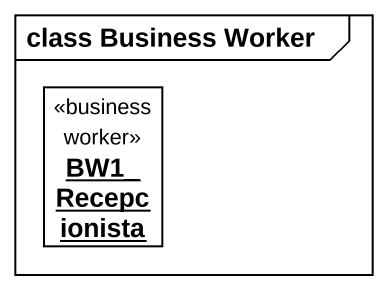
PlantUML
@startuml
mainframe class Business Worker
hide circle
hide empty members
object BW1_Recepcionista <<business worker>>
@enduml
